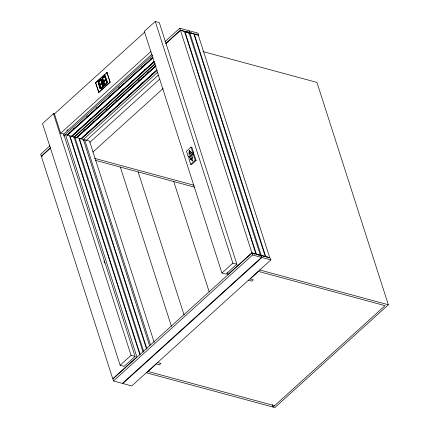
<?xml version="1.0" encoding="UTF-8"?>
<svg xmlns="http://www.w3.org/2000/svg" width="429" height="429" viewBox="0 0 429 429"><rect width="100%" height="100%" fill="white"/><g stroke="black" fill="none" stroke-linecap="round" stroke-linejoin="round"><path stroke-width="0.64" d="M191.629 152.563L189.189 150.59L188.991 154.51L191.254 152.461L191.629 152.563L190.723 153.384M189.398 153.957L189.564 150.686M192.482 160.837L192.68 156.912L190.417 158.961L192.857 160.934L190.417 158.961M99.078 85.146L98.08 82.599L98.257 81.939L98.772 82.073L99.576 84.567M98.482 81.113L98.391 81.794L98.482 81.113L100.515 79.376M98.97 85.114L98.257 81.939M99.485 84.545C99.651 86.561 99.313 82.234 98.772 82.073M100.761 80.148L98.729 81.885L100.676 80.121L100.853 79.462L101.668 82.668L100.783 80.153L100.96 79.494M100.188 88.605L99.19 86.057L99.367 85.398L99.882 85.537L100.686 88.031L100.509 88.69M99.394 85.226L99.592 84.572L101.539 82.813L102.585 83.092L103.384 85.585L103.207 86.245L102.692 86.106L101.893 83.612L102.07 82.953M100.08 88.578L99.367 85.398M103.014 81.58L102.016 79.033L102.193 78.373L102.708 78.507L103.512 81.006M102.418 77.547L102.327 78.228L102.418 77.547L104.451 75.81M106.322 79.472L107.32 82.019L107.143 82.679L106.719 82.566L105.899 79.36L105.722 80.019L103.775 81.783L102.906 81.548L102.193 78.373M100.595 88.004C100.761 90.026 100.424 85.698 99.882 85.537M99.839 85.344L101.786 83.585L101.963 82.926L102.692 86.106M101.383 79.606L102.097 82.781L102.274 82.121L101.276 79.58M102.815 81.526L103.244 81.639L103.421 80.979L102.708 78.507M104.896 75.928L104.697 76.582L102.665 78.319L104.612 76.56L104.789 75.901L105.609 79.108L104.719 76.587M104.124 85.039L103.126 82.491L103.303 81.832L103.818 81.971L104.622 84.465L104.445 85.124M103.33 81.666L103.528 81.006L105.475 79.247L106.521 79.526M104.016 85.012L103.303 81.832M103.244 81.639L103.421 80.979M100.949 88.808L103.164 86.411L102.987 87.071L101.04 88.83L99.995 88.551M102.493 83.065L103.207 86.245M104.531 84.438C104.697 86.46 104.36 82.132 103.818 81.971M105.32 76.04L106.033 79.22L106.21 78.561L105.212 76.013M103.437 81.692L103.866 81.805L105.813 80.046L106.006 79.386M104.885 85.242L107.1 82.845L106.923 83.505L104.976 85.269L103.931 84.985M105.829 80.046L106.628 82.54L107.057 82.658L107.234 81.998L106.43 79.499M155.266 21.45L144.332 31.36L221.932 273.053L225.944 274.136L236.883 264.232L159.282 22.539L155.266 21.45L232.867 263.143L236.883 264.232M221.932 273.053L232.867 263.143M63.626 133.869L135.081 356.435L124.142 366.339L120.131 365.256L42.53 123.557L53.469 113.653L54.617 113.964M144.793 32.068L54.429 113.91L60.634 133.247L63.69 134.073L152.07 54.027M95.576 82.674L107.068 72.474L110.173 82.143L98.858 92.391L95.576 82.674L98.858 92.391M95.758 82.722L101.657 77.376M102.644 76.485L105.1 74.26M106.081 73.364L107.068 72.474M98.879 85.092L99.93 85.371L101.877 83.607M100.702 88.036L102.649 86.272L103.164 86.411M104.638 84.47L106.585 82.706L107.1 82.845M98.681 92.342L110.173 82.143M60.634 133.247L151.003 51.4M50.064 145.694L40.658 154.215L41.281 156.145L42.283 156.419M66.897 130.448L67.889 129.553M164.929 41.661L179.778 28.207L188.69 30.62L189.312 32.556L187.317 32.014L186.717 31.408L186.872 31.891L182.851 30.808L182.695 30.325L182.25 30.202L182.405 30.684L180.4 30.143L179.778 28.207M41.281 156.145L50.686 147.63M63.562 135.966L152.676 55.255M166.044 43.147L180.4 30.143M50.724 147.941L41.366 156.419L112.757 378.775L136.889 356.923L65.498 134.561L64.018 135.902M165.712 43.79L180.486 30.411L184.497 31.499L255.888 253.855L251.882 252.772L180.486 30.411M73.332 128.85L74.319 127.955M86.202 117.192L87.688 115.846M96.107 108.226L97.093 107.33M108.977 96.568L109.969 95.672M118.383 88.047L119.868 86.701M141.157 67.423L142.643 66.077M150.563 58.902L151.555 58.001M67.342 134.803L69.814 132.561M70.806 131.665L124.276 83.237M125.268 82.336L152.493 57.674M67.047 135.167L152.703 57.588M67.492 135.285L153.148 57.711M76.807 130.958L77.794 130.062M89.677 119.3L90.669 118.404M99.083 110.779L100.568 109.433M121.857 90.154L123.343 88.808M131.269 81.633L132.255 80.738M144.139 69.975L145.131 69.074M71.311 136.46L104.976 105.968M105.968 105.073L153.99 61.572M186.17 32.427L187.162 31.531M71.514 136.374L154.193 61.486M71.959 136.492L154.145 62.06M73.954 137.033L155.153 63.492M73.906 137.602L155.105 64.066M188.771 33.569L189.757 32.674L191.763 33.215L191.607 32.733L192.208 33.339L196.23 34.427L196.074 33.939L196.52 34.063L196.675 34.545L198.67 35.087L198.048 33.151L189.141 30.743L189.757 32.674M73.868 137.988L74.855 137.092L78.866 138.181L146.573 349.072M188.862 33.837L189.843 32.942L193.854 34.03L265.251 256.386L261.24 255.303L189.843 32.942M83.676 130.486L84.669 129.59M93.088 121.97L94.074 121.069M105.958 110.307L107.443 108.966M115.862 101.341L116.849 100.445M138.138 81.161L139.623 79.815M147.544 72.64L148.536 71.745M76.7 137.334L144.031 76.351M145.018 75.456L155.416 66.039M75.912 138.143L155.62 65.953M76.855 137.816L156.07 66.071M86.658 133.038L88.143 131.698M96.064 124.523L97.549 123.177M108.939 112.865L109.926 111.964M118.838 103.893L120.324 102.547M128.25 95.372L129.236 94.477M141.12 83.714L142.605 82.368M151.019 74.748L152.011 73.852M80.668 138.991L124.732 99.083M125.724 98.187L156.912 69.938M80.872 138.905L156.623 70.297M81.317 139.028L157.068 70.42M82.818 140.015L157.577 72.303M83.676 140.637L84.658 139.747L89.538 141.066L154.183 342.401M86.047 140.578L158.371 75.075M89.811 142.412L159.583 79.22M92.916 152.081L163.181 88.438M190.985 147.088L186.465 151.185L188.326 156.987L189.216 157.228L193.742 153.132L191.881 147.329L190.985 147.088L192.852 152.89L193.742 153.132M188.326 156.987L192.852 152.89M193.345 154.435L188.824 158.532L190.685 164.334L191.575 164.575L196.101 160.478L194.24 154.676L193.345 154.435L195.211 160.237L196.101 160.478M190.792 159.062L193.055 157.014M190.685 164.334L195.211 160.237M120.131 365.256L131.07 355.346L135.081 356.435M251.882 252.772L227.751 274.624L227.134 272.715M251.968 253.04L112.843 379.048L113.465 380.979L122.378 383.392L261.497 257.389L260.88 255.453L258.885 254.912L259.036 255.394L258.59 255.276L258.435 254.794L254.418 253.705L254.574 254.188L254.129 254.07L253.973 253.582L251.968 253.04L252.584 254.976L261.497 257.389M113.465 380.979L252.584 254.976M261.947 257.507L122.823 383.51L131.735 385.923L270.86 259.92L270.238 257.985L268.243 257.443L268.398 257.931L267.948 257.808L267.793 257.325L263.776 256.236L263.932 256.719L263.331 256.118L261.325 255.571L261.947 257.507L270.86 259.92M157.271 362.435L160.929 363.427L159.422 364.795L156.306 363.948L146.504 372.822L274.86 407.55L388.342 304.767L316.951 82.406L202.933 51.56M258.494 271.412L250.198 278.925L253.33 279.772L251.823 281.14L248.134 280.142M105.411 76.062L104.558 75.836M102.241 78.207L102.756 78.346M105.518 79.081L106.033 79.22M101.475 79.628L100.622 79.403M98.305 81.773L98.82 81.907M101.582 82.647L102.097 82.781M65.498 134.561L69.509 135.644L139.875 354.821M94.434 158.312L193.972 185.242M95.479 160.371L194.391 187.13M259.507 269.911L388.342 304.767M258.001 271.278L385.049 305.652L273.075 407.067L272.259 404.52M148.01 371.46L274.581 405.7M189.189 150.59L191.254 152.461M173.777 181.553L209.132 291.656M106.891 72.426L109.99 82.095M138.133 171.906L184.105 315.106M120.308 167.085L171.391 326.196M84.658 139.747L150.525 344.905M149.598 345.817L83.323 139.382L79.311 138.299L146.815 348.552M74.855 137.092L143.79 351.807M143.104 352.204L73.965 136.851L69.954 135.768L140.117 354.306M103.957 261.148L104.569 263.063M53.469 113.653L131.07 355.346M188.953 32.701L184.942 31.617L256.338 253.979L260.344 255.062L188.953 32.701M198.311 35.237L194.299 34.148L265.696 256.51L269.707 257.593L198.311 35.237"/></g></svg>
